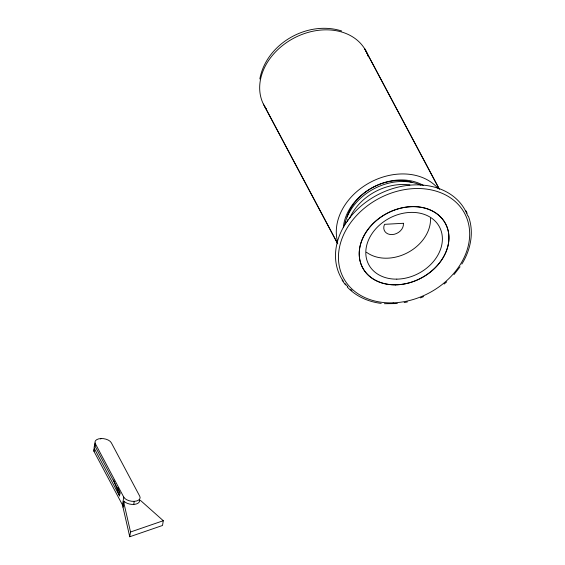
<?xml version="1.0" encoding="UTF-8"?>
<svg xmlns="http://www.w3.org/2000/svg" width="565" height="565" viewBox="0 0 565 565"><rect width="100%" height="100%" fill="white"/><g stroke="black" fill="none" stroke-linecap="round" stroke-linejoin="round"><path stroke-width="0.85" d="M123.594 506.339A8.454 4.555 9.3 0 1 122.471 504.948L94.051 451.499L94.489 448.801A8.454 4.555 9.3 0 1 95.323 445.156M94.489 448.801L119.54 495.922L120.006 493.111L94.948 445.99L95.33 443.666A8.454 4.555 9.3 0 1 100.845 438.546A8.454 4.555 9.3 0 1 111.326 442.783L139.746 496.232A8.454 4.555 9.3 0 1 134.237 501.353L133.736 504.432M100.761 439.04L100.845 438.546M122.471 504.948L123.756 497.115L95.33 443.666M122.986 507.201L123.763 502.44A4.831 2.606 9.3 0 1 124.017 501.233A8.454 4.555 9.3 0 0 133.976 504.411A8.454 4.555 9.3 0 0 139.541 500.082A4.831 2.606 9.3 0 1 141.25 501.099L163.292 520.718L162.515 525.478L129.752 536.75L122.986 507.201A4.831 2.606 9.3 0 1 123.234 505.993L124.017 501.233M129.752 536.75L130.529 531.997L123.763 502.44M139.449 500.682L139.541 500.082M259.829 78.966C266.341 43.554 307.706 20.086 341.663 30.99M461.824 264.095C470.652 250.055 474.423 231.911 468.321 216.077M460.058 266.807L453.978 274.597M444.118 284.047L446.71 281.843M420.466 297.91L423.644 296.583M130.529 531.997L163.292 520.718M404.152 302.6L407.45 301.929M397.365 303.56L384.355 303.716M381.206 303.405C368.535 301.872 356.035 296.491 347.284 287.027M342.1 280.169L345.49 284.951M439.457 189.353L364.771 48.929L439.09 188.752M263.375 104.08L337.686 243.677M264.964 106.962L337.729 243.847M465.892 210.752L467.107 213.189M117.916 487.517L120.006 493.111M113.572 479.953L119.54 495.922M343.308 227.702A50.532 39.38 -28 0 1 373.168 187.177A50.532 39.38 -28 0 1 423.404 185.426M337.588 241.813A57.757 45.009 -28 0 1 370.216 182.375A57.757 45.009 -28 0 1 437.854 188.23M266.419 109.137A57.757 45.009 -28 0 1 294.669 37.714A57.757 45.009 -28 0 1 368.352 56.775M430.502 218.182A38.646 30.115 -28 0 1 407.739 252.612A38.646 30.115 -28 0 1 366.473 252.237M345.575 223.754A46.937 36.584 -28 0 1 345.822 222.003M347.002 217.038A46.937 36.584 -28 0 1 411.829 182.255M344.424 225.823A50.942 39.698 -28 0 1 420.967 185.151M343.287 281.186A70.625 55.038 -28 0 1 377.618 194.84A70.625 55.038 -28 0 1 467.764 215.929M351.974 290.481A70.625 55.038 -28 0 1 350.731 289.442M347.814 286.688A70.625 55.038 -28 0 1 345.187 283.715M347.517 221.318A46.937 36.584 -28 0 1 348.096 219.227M349.445 218.704A49.416 38.512 -28 0 1 409.908 184.939M94.051 451.499A8.454 4.555 9.3 0 1 94.63 448.059M134.237 501.353A8.454 4.555 9.3 0 1 123.756 497.115M94.948 445.99A8.454 4.555 9.3 0 1 95.118 443.017M403.375 223.288L384.546 224.333A10.297 8.03 -28 0 0 392.195 234.581A10.297 8.03 -28 0 0 403.375 223.288M395.542 284.859A46.937 36.584 -28 0 0 446.512 225.739A46.937 36.584 -28 0 0 370.237 226.685A46.937 36.584 -28 0 0 395.542 284.859M396.792 279.138A40.073 31.23 -28 0 0 440.305 228.67A40.073 31.23 -28 0 0 375.188 229.475A40.073 31.23 -28 0 0 396.792 279.138M395.507 284.795A46.937 36.584 -28 0 0 446.477 225.675A46.937 36.584 -28 0 0 370.202 226.621A46.937 36.584 -28 0 0 395.507 284.795M393.169 302.84A68.648 53.498 -28 0 0 465.546 215.187A68.648 53.498 -28 0 0 353.478 219.065A68.648 53.498 -28 0 0 393.169 302.84"/></g></svg>
